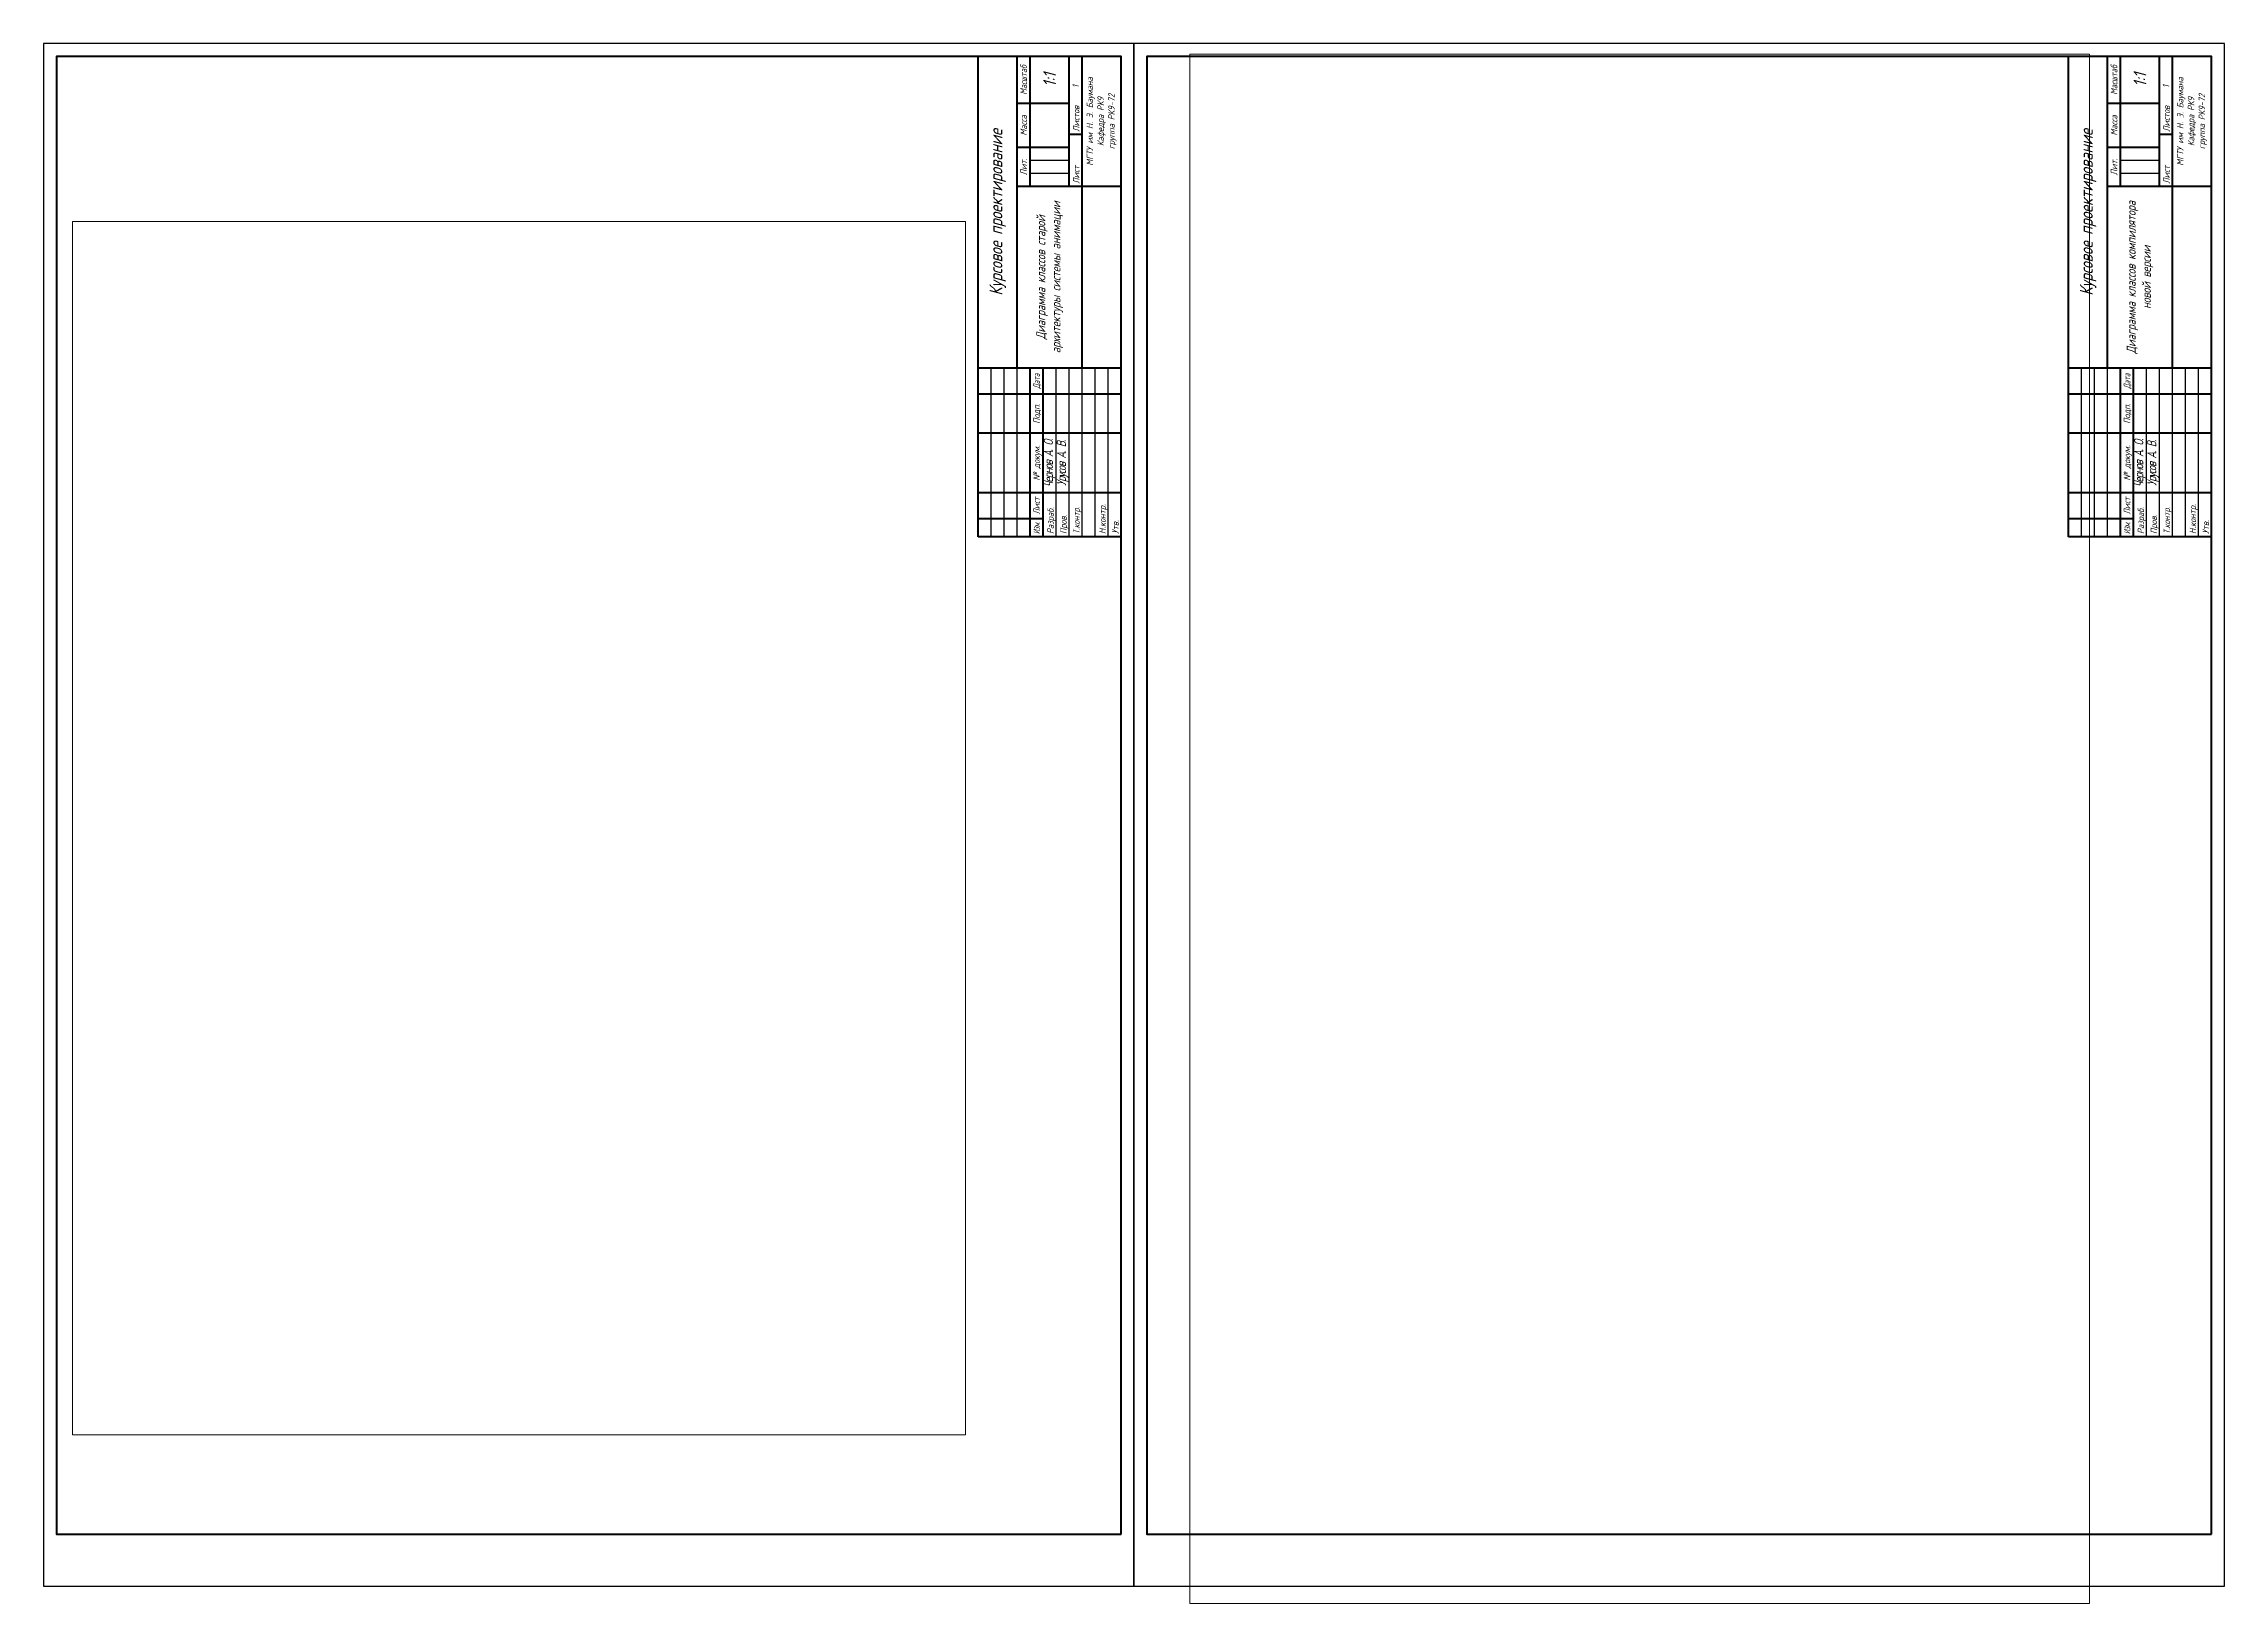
# Model space of a CAD drawing. Header units: millimetres. Extents: x -1205 to 3458, y 452 to 1430.
# Drawn here: x 792 to 1632, y 829 to 1430 of the extents above; entities that cross this region are included whole.
import ezdxf
from ezdxf.enums import TextEntityAlignment as Align

# ---------------------------------------------------------------- set-up
doc = ezdxf.new("R2010")
doc.units = ezdxf.units.MM
doc.layers.get('0').update_dxf_attribs({"lineweight": 100})
doc.styles.add('GOST 2.304', font='CS_Gost2304.shx', dxfattribs={"oblique": 15})
picture_1 = doc.add_image_def('image1.png', size_in_pixel=(3207, 1863))
picture_2 = doc.add_image_def('image9.png', size_in_pixel=(3873, 2850))

msp = doc.modelspace()

# ---------------------------------------------------------------- linework, layer by layer
at = {"color": 7, "linetype": 'Continuous', "lineweight": 60}
for p, q in [((1152.17, 1239.82), (1152.17, 1424.82)), ((1207.17, 1424.82), (1152.17, 1424.82)), ((1167.17, 1304.82), (1167.17, 1424.82)), ((1172.17, 1374.82), (1172.17, 1424.82)), ((1187.17, 1374.82), (1187.17, 1424.82)), ((1192.17, 1304.82), (1192.17, 1424.82)), ((1207.17, 1239.82), (1207.17, 1424.82)), ((1572.17, 1239.82), (1572.17, 1424.82)), ((1627.17, 1424.82), (1572.17, 1424.82)), ((1587.17, 1304.82), (1587.17, 1424.82)), ((1592.17, 1374.82), (1592.17, 1424.82)), ((1607.17, 1374.82), (1607.17, 1424.82)), ((1612.17, 1304.82), (1612.17, 1424.82)), ((1627.17, 1239.82), (1627.17, 1424.82)), ((1187.17, 1406.82), (1167.17, 1406.82)), ((1607.17, 1406.82), (1587.17, 1406.82)), ((1192.17, 1394.82), (1187.17, 1394.82)), ((1612.17, 1394.82), (1607.17, 1394.82)), ((1187.17, 1389.82), (1167.17, 1389.82)), ((1607.17, 1389.82), (1587.17, 1389.82)), ((1207.17, 1374.82), (1167.17, 1374.82)), ((1627.17, 1374.82), (1587.17, 1374.82)), ((1207.17, 1304.82), (1152.17, 1304.82)), ((1172.17, 1239.82), (1172.17, 1304.82)), ((1177.17, 1239.82), (1177.17, 1304.82)), ((1627.17, 1304.82), (1572.17, 1304.82)), ((1592.17, 1239.82), (1592.17, 1304.82)), ((1597.17, 1239.82), (1597.17, 1304.82)), ((1207.17, 1294.82), (1152.17, 1294.82)), ((1627.17, 1294.82), (1572.17, 1294.82)), ((1207.17, 1279.82), (1152.17, 1279.82)), ((1627.17, 1279.82), (1572.17, 1279.82)), ((1207.17, 1256.82), (1152.17, 1256.82)), ((1627.17, 1256.82), (1572.17, 1256.82)), ((1177.17, 1246.82), (1152.17, 1246.82)), ((1597.17, 1246.82), (1572.17, 1246.82)), ((1207.17, 1239.82), (1152.17, 1239.82)), ((1627.17, 1239.82), (1572.17, 1239.82))]:
    msp.add_line(p, q, dxfattribs=at)
at = {"linetype": 'Continuous', "lineweight": 25}
for p, q in [((1187.17, 1384.82), (1172.17, 1384.82)), ((1187.17, 1379.82), (1172.17, 1379.82)), ((1607.17, 1384.82), (1592.17, 1384.82)), ((1607.17, 1379.82), (1592.17, 1379.82))]:
    msp.add_line(p, q, dxfattribs=at)
at = {"color": 1, "linetype": 'Continuous', "lineweight": 25}
for p, q in [((1157.17, 1239.82), (1157.17, 1304.82)), ((1162.17, 1239.82), (1162.17, 1304.82)), ((1167.17, 1239.82), (1167.17, 1304.82)), ((1182.17, 1239.82), (1182.17, 1304.82)), ((1187.17, 1239.82), (1187.17, 1304.82)), ((1192.17, 1239.82), (1192.17, 1304.82)), ((1197.17, 1239.82), (1197.17, 1304.82)), ((1202.17, 1239.82), (1202.17, 1304.82)), ((1577.17, 1239.82), (1577.17, 1304.82)), ((1582.17, 1239.82), (1582.17, 1304.82)), ((1587.17, 1239.82), (1587.17, 1304.82)), ((1602.17, 1239.82), (1602.17, 1304.82)), ((1607.17, 1239.82), (1607.17, 1304.82)), ((1612.17, 1239.82), (1612.17, 1304.82)), ((1617.17, 1239.82), (1617.17, 1304.82)), ((1622.17, 1239.82), (1622.17, 1304.82))]:
    msp.add_line(p, q, dxfattribs=at)
for points in [[(1212.17, 835.82), (1212.17, 1429.82), (792.17, 1429.82), (792.17, 835.82), (1212.17, 835.82)], [(1632.17, 835.82), (1632.17, 1429.82), (1212.17, 1429.82), (1212.17, 835.82), (1632.17, 835.82)]]:
    msp.add_lwpolyline(points, dxfattribs=at)
at = {"color": 7, "linetype": 'Continuous', "lineweight": 60}
for points in [[(1207.17, 855.82), (1207.17, 1424.82), (797.17, 1424.82), (797.17, 855.82), (1207.17, 855.82)], [(1627.17, 855.82), (1627.17, 1424.82), (1217.17, 1424.82), (1217.17, 855.82), (1627.17, 855.82)]]:
    msp.add_lwpolyline(points, dxfattribs=at)

# ---------------------------------------------------------------- texts
at = {"linetype": 'Continuous', "lineweight": 30, "style": 'GOST 2.304', "oblique": 15}
for s, width, p in [('Масштаб', 0.91954, (1169.67, 1415.82)), ('Масштаб', 0.91954, (1589.67, 1415.82)), ('Дата', 0.8, (1174.67, 1299.82)), ('Дата', 0.8, (1594.67, 1299.82)), ('Лист', 0.9, (1174.67, 1251.82)), ('Лист', 0.9, (1594.67, 1251.82)), ('Изм.', 0.75, (1174.67, 1243.32)), ('Изм.', 0.75, (1594.67, 1243.32))]:
    msp.add_text(s, height=2.5, rotation=90, dxfattribs=dict(at, width=width)).set_placement(p, align=Align.MIDDLE_CENTER)
for s, height, p in [('1:1', 5, (1179.67, 1415.82)), ('1:1', 5, (1599.67, 1415.82)), ('Масса', 2.5, (1169.67, 1398.32)), ('Масса', 2.5, (1589.67, 1398.32)), ('Лит.', 2.5, (1169.67, 1382.32)), ('Лит.', 2.5, (1589.67, 1382.32)), ('Подп.', 2.5, (1174.67, 1287.32)), ('Подп.', 2.5, (1594.67, 1287.32)), ('№ докум.', 2.5, (1174.67, 1268.32)), ('№ докум.', 2.5, (1594.67, 1268.32))]:
    msp.add_text(s, height=height, rotation=90, dxfattribs=at).set_placement(p, align=Align.MIDDLE_CENTER)
for s, p in [('Листов', (1191.17, 1395.82)), ('Листов', (1611.17, 1395.82)), ('Лист', (1191.17, 1375.82)), ('Лист', (1611.17, 1375.82)), ('Разраб.', (1181.25, 1240.97)), ('Пров.', (1186.25, 1240.97)), ('Утв.', (1206.25, 1240.97)), ('Разраб.', (1601.25, 1240.97)), ('Пров.', (1606.25, 1240.97)), ('Утв.', (1626.25, 1240.97))]:
    msp.add_text(s, height=2.5, rotation=90, dxfattribs=at).set_placement(p)
for s, width, p in [('Т.контр.', 0.9, (1191.25, 1240.97)), ('Н.контр.', 0.95, (1201.25, 1240.97)), ('Т.контр.', 0.9, (1611.25, 1240.97)), ('Н.контр.', 0.95, (1621.25, 1240.97))]:
    msp.add_text(s, height=2.5, rotation=90, dxfattribs=dict(at, width=width)).set_placement(p)
at = {"lineweight": 30, "attachment_point": 5, "rotation": 90, "style": 'GOST 2.304'}
for s, insert, char_height, width in [('1', (1189.67, 1413.3), 2.5, 7.9946), ('МГТУ им Н. Э. Баумана\\PКафедра РК9\\Pгруппа РК9-72', (1199.67, 1399.82), 2.5, 50), ('1', (1609.67, 1413.3), 2.5, 7.9946), ('МГТУ им Н. Э. Баумана\\PКафедра РК9\\Pгруппа РК9-72', (1619.67, 1399.82), 2.5, 50), ('Курсовое проектирование', (1159.67, 1364.82), 5, 120), ('Курсовое проектирование', (1579.67, 1364.82), 5, 120), ('{\\Q15;Диаграмма классов старой архитектуры системы анимации}', (1179.67, 1339.82), 3.5, 70), ('Диаграмма классов компилятора новой версии  ', (1599.67, 1339.82), 3.5, 70), ('{\\T0.75;Чернов А. О.}', (1179.67, 1268.32), 3.5, 23), ('{\\T0.8;Урусов А. В.}', (1184.67, 1268.32), 3.5, 23), ('{\\T0.75;Чернов А. О.}', (1599.67, 1268.32), 3.5, 23), ('{\\T0.8;Урусов А. В.}', (1604.67, 1268.32), 3.5, 23)]:
    msp.add_mtext(s, dxfattribs=dict(at, insert=insert, char_height=char_height, width=width))

# ---------------------------------------------------------------- pictures from other files: only their frames are drawn
at = {"lineweight": 0}
image = msp.add_image(picture_1, insert=(1580.24, 829.16), size_in_units=(596.6, 346.57), rotation=90, dxfattribs=at)
image.dxf.flags = 7
image = msp.add_image(picture_2, insert=(1147.21, 894.11), size_in_units=(467.27, 343.85), rotation=90, dxfattribs=at)
image.dxf.flags = 7

doc.saveas('drawing.dxf')
